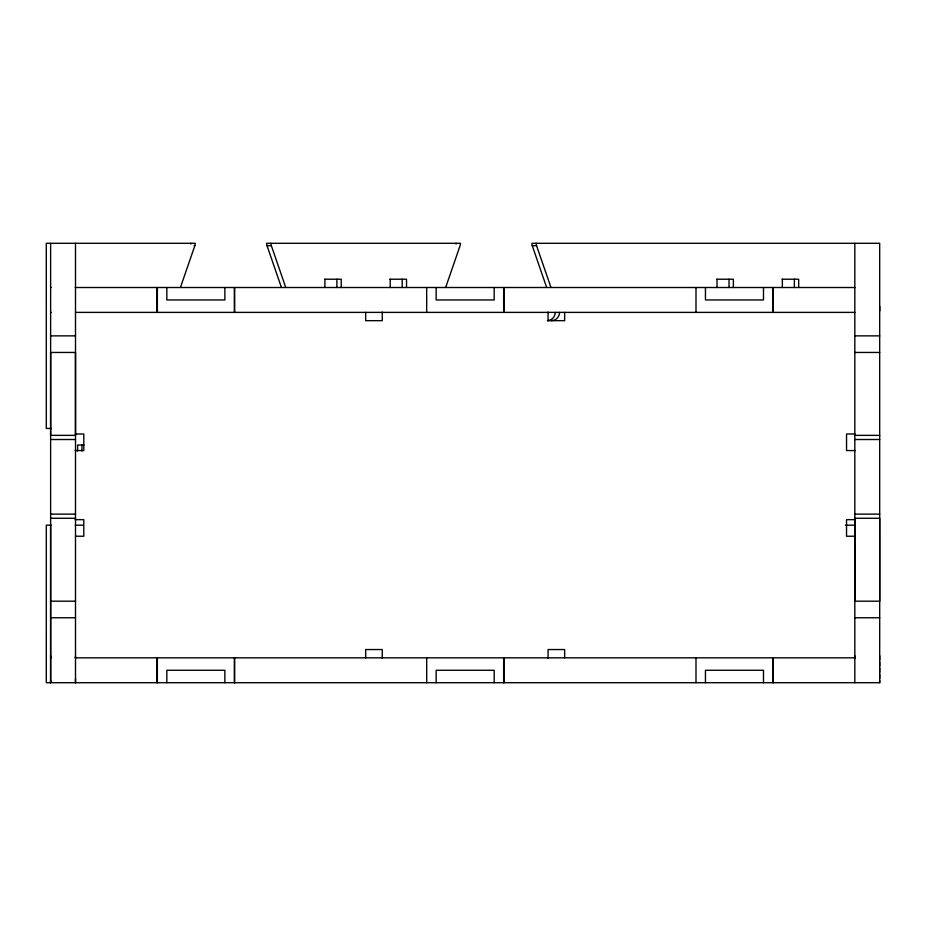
<?xml version="1.0" encoding="UTF-8"?>
<svg xmlns="http://www.w3.org/2000/svg" width="926" height="926" viewBox="0 0 926 926"><rect width="100%" height="100%" fill="white"/><g stroke="black" fill="none" stroke-linecap="round" stroke-linejoin="round"><path stroke-width="1.39" d="M50.629 680.633L50.629 682.705L50.629 525.181M75.504 678.642L75.504 682.705L75.504 243.295M75.504 657.83L75.504 655.758M879.7 678.561L879.7 674.417M879.7 672.345L879.7 668.19M879.7 666.118L879.7 661.974M879.7 659.902L879.7 655.758M879.7 311.009L879.7 306.17M854.825 657.854L854.825 655.758M180.477 287.361L194.854 245.668A8.288 8.16 -90 0 0 195.201 243.295L46.3 243.295L46.312 428.46L51.243 428.46M445.707 287.361L460.083 245.668A8.288 8.16 -90 0 0 460.419 243.295L266.676 243.295A8.288 8.16 -90 0 0 267.012 245.668L281.388 287.361M194.043 245.668L194.854 245.668M267.012 245.668L271.33 245.668L285.706 287.361M51.243 525.181L46.312 525.181L46.3 682.705L879.7 682.705L879.688 243.295L531.906 243.295A8.288 8.16 90 0 0 532.242 245.668L536.559 245.668L550.935 287.361M324.644 279.224L341.219 279.224L341.219 287.511M389.962 279.224L406.537 279.224L406.537 287.511M716.793 279.224L733.357 279.224L733.357 287.511M782.111 279.224L798.675 279.224L798.675 287.511M50.629 287.511L51.381 287.511M75.237 287.511L855.092 287.511M50.629 312.386L51.381 312.386M75.504 312.386L854.825 312.386M547.416 320.674L564.652 320.674L564.652 312.386M50.629 335.872L75.504 335.872M854.825 335.872L879.7 335.872M854.825 352.459L879.7 352.459M75.504 433.981L83.791 433.981L83.791 450.568L75.133 450.568M854.825 433.981L846.538 433.981L846.538 450.568L855.184 450.568M854.825 435.359L879.7 435.359M50.629 439.514L75.504 439.514M854.825 439.514L879.7 439.514M83.965 445.036L77.61 445.036L77.61 450.997M50.629 514.127L75.504 514.127M854.825 514.127L879.7 514.127M50.629 518.271L75.504 518.271M75.133 519.648L83.791 519.648L83.791 536.235L75.504 536.235M855.184 519.648L846.538 519.648L846.538 536.235L854.825 536.235M75.295 525.181L83.305 525.181M845.426 525.181L855.196 525.181M50.629 601.182L75.504 601.182M50.629 617.758L75.504 617.758M854.825 617.758L879.7 617.758M51.381 657.83L50.629 657.83L50.629 655.758M75.133 657.83L855.184 657.83M532.242 245.668L546.618 287.361M879.7 680.633L879.7 682.705M854.825 243.295L854.825 682.705M794.358 279.224L794.358 287.511M782.343 279.224L782.343 287.511M773.303 287.511L773.303 312.386M773.303 657.83L773.303 682.705M772.955 287.511L772.955 312.386M772.955 657.83L772.955 682.705M763.487 287.511L763.487 299.955L705.45 299.955L705.45 287.511M763.487 682.705L763.487 670.274L705.45 670.274L705.45 682.705M729.04 279.224L729.04 287.511M717.025 279.224L717.025 287.511M695.993 287.511L695.993 312.386M695.993 657.83L695.993 682.705M564.652 657.83L564.652 649.543L548.065 649.543L548.065 658.189M548.065 312.027L548.065 320.674M503.987 287.511L503.987 312.386M503.987 657.83L503.987 682.705M503.651 287.511L503.651 312.386M503.64 657.83L503.64 682.705M494.183 287.511L494.183 299.955L436.146 299.955L436.146 287.511M494.183 682.705L494.183 670.274L436.146 670.274L436.146 682.705M426.678 287.511L426.678 312.386M426.678 657.83L426.678 682.705M402.208 279.224L402.208 287.511M390.205 279.224L390.205 287.511M382.253 312.027L382.253 320.674L365.677 320.674L365.677 312.386M382.253 658.189L382.253 649.543L365.677 649.543L365.677 657.83M336.89 279.224L336.89 287.511M324.887 279.224L324.887 287.511M234.683 287.511L234.683 312.386M234.683 657.83L234.683 682.705M234.336 287.511L234.336 312.386M234.336 657.83L234.336 682.705M224.868 287.511L224.868 299.955L166.83 299.955L166.83 287.511M224.868 682.705L224.868 670.274L166.83 670.274L166.83 682.705M157.374 287.511L157.374 312.386M157.374 657.83L157.374 682.705M157.026 287.511L157.026 312.386M157.026 657.83L157.026 682.705M81.928 445.036L81.928 450.997M50.629 243.295L50.629 682.705M456.101 243.295A8.288 8.16 -90 0 1 456.067 244.047M271.33 245.668A8.288 8.16 -90 0 1 270.994 243.295M559.559 312.386A8.288 8.16 90 0 1 551.387 320.674M555.241 312.386A8.288 8.16 -90 0 1 547.81 320.639M536.559 245.668A8.288 8.16 -90 0 1 536.223 243.295M190.872 243.295A8.288 8.16 -90 0 1 190.849 244.047M50.629 352.459L50.629 435.359L75.504 435.359L75.504 352.459L50.629 352.459M854.825 518.271L854.825 601.182L879.7 601.182L879.7 518.271L854.825 518.271"/></g></svg>
